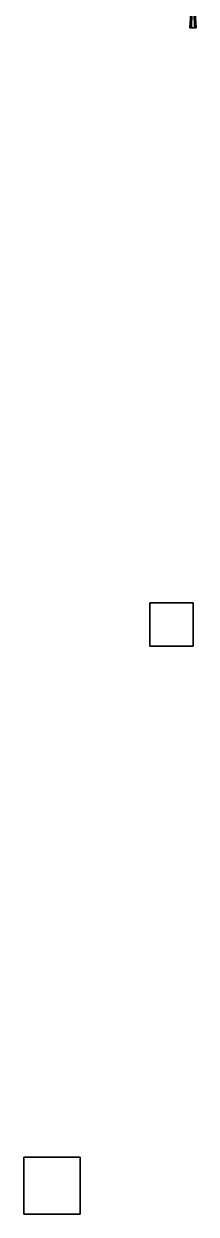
# Model space of a CAD drawing. Header units: millimetres. Extents: x -4.6 to 4.5, y -55.1 to 27.3.
# Drawn here: x -3.93 to 0.07, y -55.13 to -27.56 of the extents above; entities that cross this region are included whole.
import ezdxf

# ---------------------------------------------------------------- set-up
doc = ezdxf.new("R2010")
doc.units = ezdxf.units.MM
doc.layers.add('gun', color=1, linetype='Continuous')

msp = doc.modelspace()

# ---------------------------------------------------------------- linework, layer by layer
for points in [[(0, -40.97, -34.26), (0, -40.97, -35.26), (-1, -40.97, -35.26), (-1, -40.97, -34.26)], [(-1, -40.97, -34.26), (-1, -40.97, -35.26), (-1, -41.97, -35.26), (-1, -41.97, -34.26)], [(-1, -41.97, -35.26), (-1, -40.97, -35.26), (0, -40.97, -35.26), (0, -41.97, -35.26)], [(0, -41.97, -34.26), (0, -40.97, -34.26), (-1, -40.97, -34.26), (-1, -41.97, -34.26)], [(0, -41.97, -35.26), (0, -40.97, -35.26), (0, -40.97, -34.26), (0, -41.97, -34.26)], [(-1, -41.97, -34.26), (-1, -41.97, -35.26), (0, -41.97, -35.26), (0, -41.97, -34.26)], [(-3.93, -55.13, -33.11), (-3.93, -53.81, -33.11), (-2.62, -53.81, -33.11), (-2.62, -55.13, -33.11)], [(-2.62, -55.13, -33.11), (-2.62, -53.81, -33.11), (-3.93, -53.81, -33.11), (-3.93, -55.13, -33.11)]]:
    msp.add_3dface(points)
at = {"layer": 'gun'}
for points in [[(-0.038, -27.65, 6.305), (-0.075, -27.65, 6.37), (-0.05, -27.31, 6.37), (-0.025, -27.31, 6.327)], [(-0.075, -27.65, 6.37), (-0.038, -27.65, 6.435), (-0.025, -27.31, 6.413), (-0.05, -27.31, 6.37)], [(0.037, -27.65, 6.305), (-0.038, -27.65, 6.305), (-0.025, -27.31, 6.327), (0.025, -27.31, 6.327)], [(-0.038, -27.65, 6.435), (0.037, -27.65, 6.435), (0.025, -27.31, 6.413), (-0.025, -27.31, 6.413)], [(0.075, -27.65, 6.37), (0.037, -27.65, 6.305), (0.025, -27.31, 6.327), (0.05, -27.31, 6.37)], [(0.037, -27.65, 6.435), (0.075, -27.65, 6.37), (0.05, -27.31, 6.37), (0.025, -27.31, 6.413)]]:
    msp.add_3dface(points, dxfattribs=at)

doc.saveas('drawing.dxf')
